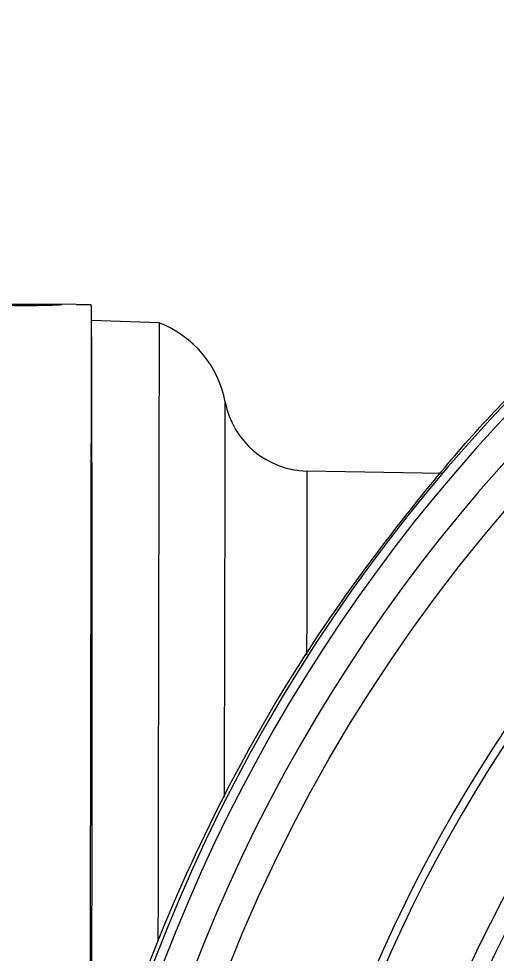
# Model space of a CAD drawing. Header units: millimetres. Extents: x 2451 to 4400, y 944 to 2322.
# Drawn here: x 2929.6 to 2957.8, y 2072 to 2127.1 of the extents above; entities that cross this region are included whole.
import ezdxf

# ---------------------------------------------------------------- set-up
doc = ezdxf.new("R2010")
doc.units = ezdxf.units.MM

msp = doc.modelspace()

# ---------------------------------------------------------------- linework, layer by layer
at = {"color": 7, "linetype": 'Continuous', "lineweight": 25}
for p, q in [((2933.005, 2110.244), (2930.739, 2110.248)), ((2937.9, 2109.151), (2933.918, 2109.297)), ((2954.549, 2100.271), (2946.612, 2100.424))]:
    msp.add_line(p, q, dxfattribs=at)
at = {"color": 7, "linetype": 'Continuous', "lineweight": 25, "flags": 128}
for points in [[(2933.9, 2109.144), (2933.899, 2108.637), (2933.897, 2107.779), (2933.895, 2106.574), (2933.892, 2105.028), (2933.889, 2103.148), (2933.885, 2100.944), (2933.88, 2098.426), (2933.874, 2095.605), (2933.869, 2092.496), (2933.862, 2089.114), (2933.855, 2085.474), (2933.848, 2081.595), (2933.84, 2077.494), (2933.832, 2073.192), (2933.824, 2068.71), (2933.815, 2064.067), (2933.808, 2060.265)], [(2937.9, 2109.151), (2937.9, 2109.114), (2937.899, 2108.78), (2937.898, 2108.096), (2937.896, 2107.066), (2937.893, 2105.696), (2937.89, 2103.991), (2937.886, 2101.959), (2937.882, 2099.612), (2937.877, 2096.958), (2937.871, 2094.012), (2937.865, 2090.788), (2937.859, 2087.299), (2937.852, 2083.565), (2937.844, 2079.601), (2937.836, 2075.427), (2937.832, 2072.792)], [(2941.753, 2081.233), (2941.753, 2081.284), (2941.76, 2084.88), (2941.766, 2088.22), (2941.772, 2091.286), (2941.777, 2094.063), (2941.782, 2096.536), (2941.786, 2098.692), (2941.789, 2100.521), (2941.792, 2102.012), (2941.794, 2103.159), (2941.796, 2103.954), (2941.797, 2104.394), (2941.797, 2104.49)], [(2946.612, 2100.424), (2946.612, 2100.262), (2946.611, 2099.746), (2946.609, 2098.88), (2946.607, 2097.668), (2946.604, 2096.116), (2946.601, 2094.234), (2946.596, 2092.031), (2946.592, 2089.597)]]:
    msp.add_lwpolyline(points, dxfattribs=at)
at = {"color": 7, "linetype": 'Continuous', "lineweight": 25}
msp.add_circle((3030.04, 2036.361), 94.663, dxfattribs=at)
for centre, radius, start, end in [((3030.019, 2036.324), 98.896, 99.98751, 170.15867), ((3030.037, 2036.356), 98.356, 99.97048, 170.17569), ((3030.04, 2036.361), 96.559, 99.97048, 170.17569), ((3030.301, 2036.836), 86.736, 352.83814, 187.30792), ((3030.302, 2036.839), 86.27, 352.83813, 187.30793), ((3030.31, 2036.853), 81.714, 352.48125, 187.66482), ((3030.311, 2036.854), 80.681, 352.48124, 187.66483), ((2935.668, 2103.325), 6.238, 10.7611, 69.0366), ((2946.709, 2105.423), 5, 190.7611, 268.8923)]:
    msp.add_arc(centre, radius, start, end, dxfattribs=at)
for points, knots in [([(2932.153, 2110.224), (2932.132, 2110.228), (2932.089, 2110.236), (2931.767, 2110.243), (2931.277, 2110.247), (2930.617, 2110.249), (2929.837, 2110.25), (2929.024, 2110.252), (2928.312, 2110.252), (2927.828, 2110.247), (2927.624, 2110.237), (2927.671, 2110.222), (2927.928, 2110.204), (2928.37, 2110.186), (2928.984, 2110.169), (2929.737, 2110.16), (2930.552, 2110.162), (2931.308, 2110.175), (2931.863, 2110.196), (2932.123, 2110.213), (2932.145, 2110.221), (2932.153, 2110.224)], [0, 0, 0, 0, 0.046277, 0.092721, 0.141718, 0.195195, 0.253696, 0.315279, 0.376935, 0.434394, 0.485838, 0.533042, 0.579239, 0.627327, 0.67927, 0.736376, 0.797511, 0.859386, 0.918425, 0.971629, 1, 1, 1, 1]), ([(2933.005, 2110.243), (2933.192, 2110.243), (2933.657, 2110.243), (2933.877, 2110.233), (2933.898, 2110.223), (2933.903, 2110.221)], [0, 0, 0, 0, 0.343057, 0.851411, 1, 1, 1, 1]), ([(2933.931, 2060.433), (2933.931, 2060.853), (2933.934, 2063.208), (2933.938, 2067.319), (2933.943, 2072.727), (2933.948, 2078.478), (2933.95, 2084.43), (2933.951, 2090.356), (2933.95, 2095.625), (2933.946, 2100.151), (2933.941, 2103.905), (2933.934, 2106.494), (2933.926, 2108.187), (2933.919, 2109.267), (2933.912, 2109.994), (2933.906, 2110.145), (2933.903, 2110.221)], [0, 0, 0, 0, 0.014578, 0.081755, 0.14893, 0.216107, 0.307058, 0.398277, 0.489229, 0.580182, 0.671403, 0.762355, 0.82102, 0.879684, 0.93984, 1, 1, 1, 1]), ([(2932.27, 2053.205), (2932.954, 2056.505), (2934.321, 2063.105), (2937.637, 2072.677), (2941.844, 2081.874), (2946.967, 2090.609), (2953.015, 2098.704), (2957.736, 2104.223), (2960.623, 2106.789), (2960.992, 2107.117)], [0, 0, 0, 0, 0.1626891, 0.3253783, 0.4880674, 0.6507566, 0.8134457, 0.9761349, 1, 1, 1, 1])]:
    msp.add_open_spline(points, degree=3, knots=knots, dxfattribs=at)

doc.saveas('drawing.dxf')
